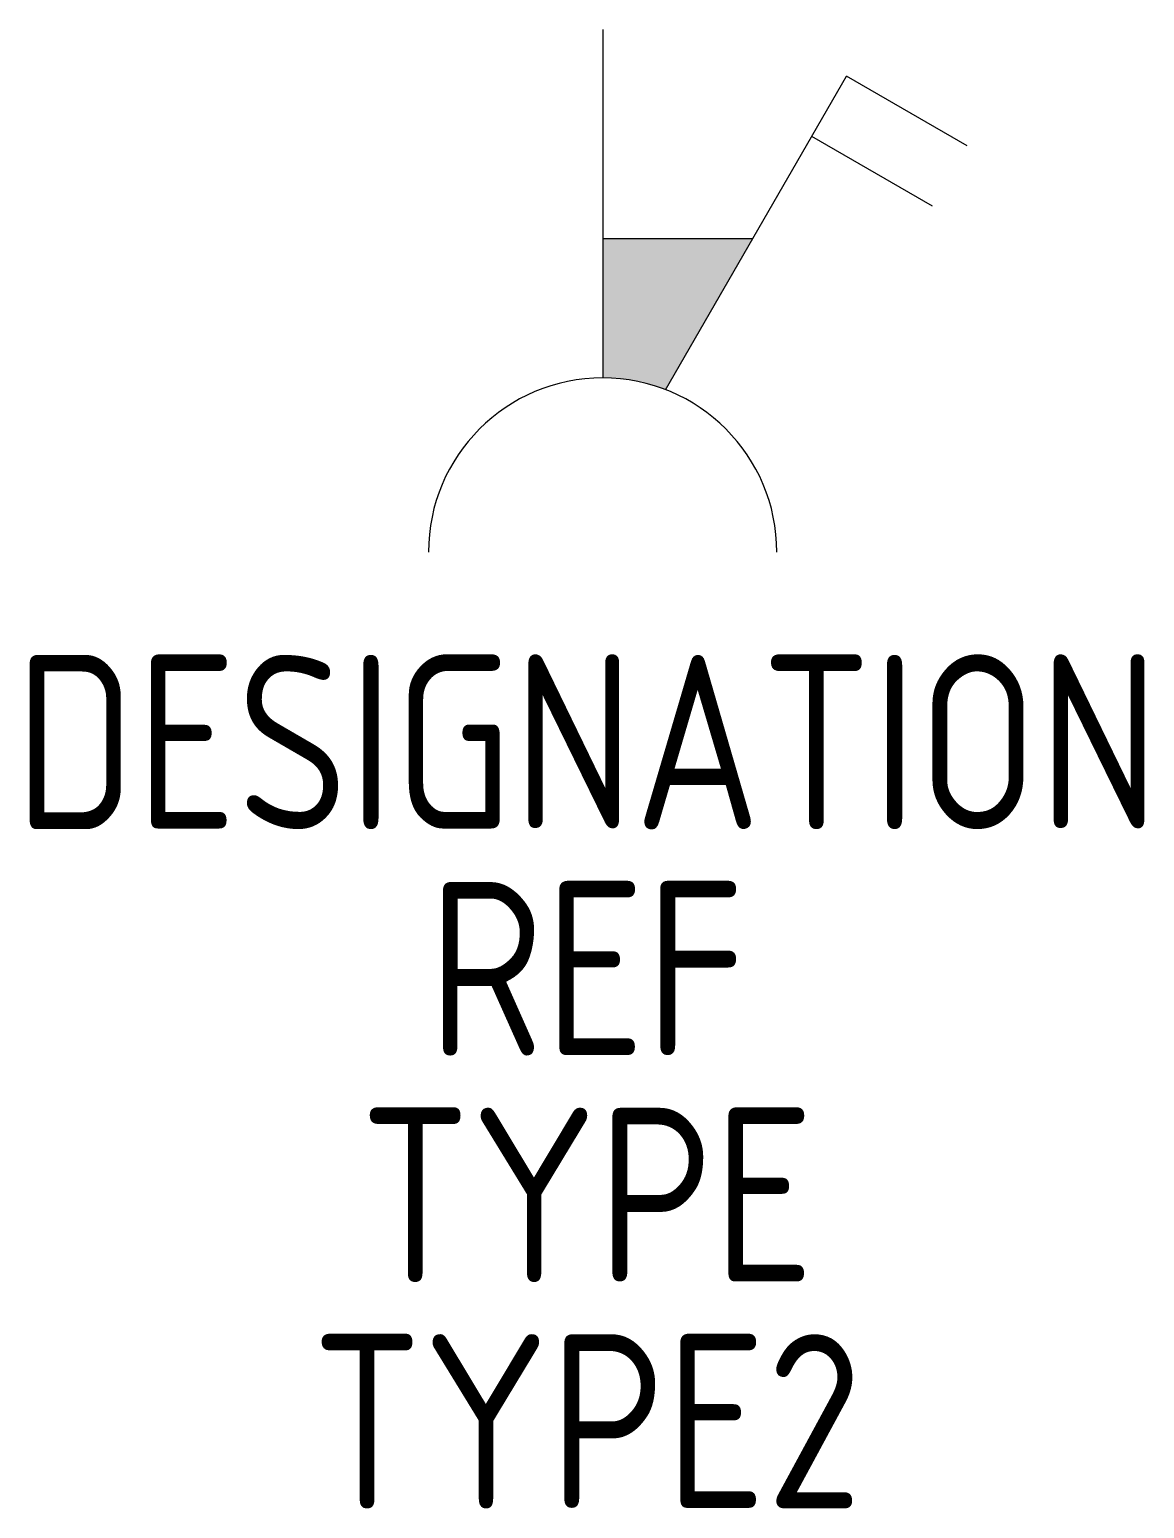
# Model space of a CAD drawing. Header units: millimetres. Extents: x -8.2 to 7.8, y -21.2 to 0.
import ezdxf
from ezdxf.enums import TextEntityAlignment as Align

# ---------------------------------------------------------------- set-up
doc = ezdxf.new("R2010")
doc.units = ezdxf.units.MM
doc.layers.add('SYMB_TXT_NOM', color=3, linetype='Continuous')
doc.layers.add('SYMBOLE', color=3, linetype='Continuous')
doc.styles.add('NET2_5', font='isocp.shx', dxfattribs={"width": 0.9, "height": 2.5})

msp = doc.modelspace()

# ---------------------------------------------------------------- hatches: boundary and pattern name
at = {"layer": 'SYMBOLE'}
msp.add_hatch(color=256, dxfattribs=at).paths.add_polyline_path([(0, -5, -0.092613), (0.903, -5.169), (2.155, -3), (0, -3)])

# ---------------------------------------------------------------- linework, layer by layer
for p, q in [((0, 0), (0, -5)), ((0.903, -5.169), (3.5, -0.67)), ((5.232, -1.67), (3.5, -0.67)), ((4.732, -2.536), (3, -1.536)), ((0, -3), (2.155, -3))]:
    msp.add_line(p, q, dxfattribs=at)
msp.add_arc((0, -7.5), 2.5, 0, 180, dxfattribs=at)

# ---------------------------------------------------------------- texts
at = {"layer": 'SYMB_TXT_NOM', "style": 'NET2_5', "width": 0.9, "flags": 8}
for tag, text, p in [('DESIGNATION', 'X?', (-0.225, -11.474)), ('REF', '', (-0.225, -14.724)), ('TYPE', '', (-0.225, -17.974)), ('TYPE2', '', (-0.225, -21.224))]:
    msp.add_attdef(tag, text=text, height=2.5, dxfattribs=at).set_placement(p, align=Align.CENTER)

doc.saveas('drawing.dxf')
